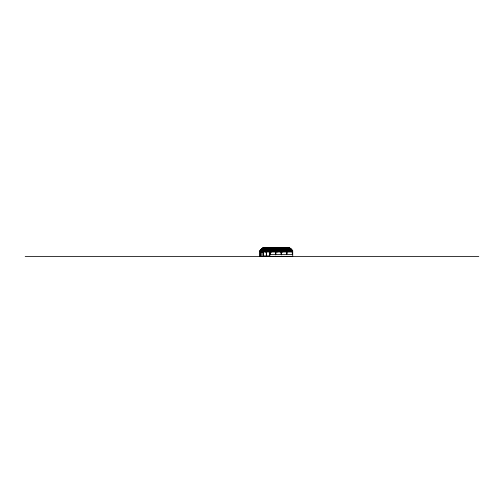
<?xml version="1.0" encoding="UTF-8"?>
<svg xmlns="http://www.w3.org/2000/svg" width="504" height="504" viewBox="0 0 504 504"><rect width="100%" height="100%" fill="white"/><g stroke="black" fill="none" stroke-linecap="round" stroke-linejoin="round"><path stroke-width="0.76" d="M265.665 247.584L265.451 248.081L265.438 247.603L265.11 248.056L264.594 247.603L264.285 248.107L263.938 247.716L263.649 248.264L263.283 247.93L262.408 248.894L262.023 248.686L261.809 249.367L263.472 247.93L263.831 248.264L264.461 247.647L264.468 248.107L264.449 247.647M267.322 248.699L267.385 248.258L266.824 248.529L267.07 248.081A15.813 7.907 -90 0 1 267.971 248.68L267.624 248.894L267.385 248.258L266.824 248.529L266.559 247.93L266.2 248.264L265.91 247.716L265.564 248.107L265.583 247.647M269.879 250.929L267.567 248.39L266.717 247.905L266.383 248.264L266.093 247.716L265.747 248.107L265.766 247.647M277.761 248.384L277.471 247.798L272.028 247.798L272.324 248.384M277.95 248.384L277.723 247.811M265.91 247.716L265.885 248.176L266.093 247.716M266.2 248.264L266.238 247.811M266.383 248.264L266.402 247.798L266.736 248.296L266.981 247.798L267.17 248.296L264.165 248.296L263.92 247.804M272.141 248.384L271.845 247.798L263.844 247.792L263.831 248.264L263.611 247.811L264.468 248.107L264.776 247.603L265.11 248.056L265.117 247.584L270.528 247.584M283.569 248.384L283.311 247.798L288.206 247.861M266.559 247.93L266.515 248.384L266.748 247.93C264.121 246.62 261.337 248.686 260.051 250.929M283.387 248.384L283.065 247.792L282.738 248.296L282.555 247.798L281.875 248.296L281.686 247.798L281.446 248.296M289.012 248.384L289.246 247.93L289.195 248.384M267.07 248.081L267.013 248.529L266.748 247.93M267.523 248.68L267.385 249.152L262.634 249.152L262.76 248.68L263.623 248.686L263.932 249.152L264.058 248.68L264.795 249.152L264.928 248.68L265.23 249.152L265.356 248.68L266.219 248.68L266.528 249.152L266.654 248.68L266.956 249.152L267.202 248.258L267.441 248.894L268.008 248.686M260.593 250.57L260.959 250.973L261.028 250.57L261.393 250.967L261.456 250.57L263.126 250.967L263.189 250.57L264.852 250.967L265.35 250.57L265.715 250.967L265.923 250.526L260.486 250.564L260.398 252.157M266.011 251.994L265.992 251.357A15.422 7.711 -90 0 1 267.939 249.146A15.422 7.711 90 0 0 265.942 251.357L266.093 250.576L267.838 248.686A15.813 7.907 -90 0 0 266.925 248.081M272.462 250.557L272.103 250.961L271.599 250.557A15.914 7.957 -90 0 0 271.31 250.967L271.417 251.332L271.536 250.576L271.669 250.948L272.462 250.557L272.532 250.961L272.897 250.557L272.966 250.961L273.332 250.564L273.401 250.961L273.76 250.557L273.829 250.961L274.195 250.564L274.264 250.961L274.63 250.564L274.699 250.961L275.058 250.557M271.858 250.948L271.719 250.576L271.637 251.994M276.967 251.49L277.162 250.576L277.294 250.948L278.088 250.557L278.158 250.961L278.523 250.564L278.592 250.961L279.386 250.557L279.455 250.961L279.821 250.564L279.89 250.961L280.256 250.564L280.318 250.961L280.684 250.557M283.802 248.081A15.813 7.907 -90 0 1 284.735 248.68A15.895 7.944 90 0 1 286.738 250.967L286.555 251.332L286.436 250.576L285.081 250.961L285.012 250.557L284.149 250.557L283.784 250.961L283.286 250.557L282.92 250.961L282.782 250.576L282.889 251.357A15.422 7.711 -90 0 1 283.393 250.614M261.885 250.576L261.828 250.967L261.456 250.57M264.487 250.57L264.417 250.967L263.183 250.576M268.38 250.57L268.745 250.967L268.808 250.576L268.317 250.967L267.082 250.576L267.019 250.967L266.654 250.57L266.584 250.967L266.219 250.57M267.511 250.576L267.448 250.967L267.082 250.57M271.41 250.57L271.341 250.973L270.976 250.57L270.913 250.967L270.541 250.57L270.478 250.967L268.815 250.57M269.249 250.57L270.043 250.967L270.081 254.879M270.113 250.57L269.64 251.357A15.422 7.711 90 0 0 260.159 251.357L260.707 250.204L260.87 250.589L260.284 250.576L260.165 251.332A15.422 7.711 -90 0 1 269.716 251.357L269.867 250.961A15.914 7.957 90 0 0 260.599 250.204L260.329 250.576M280.898 251.994L280.81 250.576L275.36 250.526L274.806 250.967L274.441 250.57L274.371 250.967L274.006 250.57L273.943 250.967L273.571 250.57L273.508 250.967L273.143 250.57L273.073 250.967L272.708 250.57L272.645 250.967L272.273 250.57L272.21 250.967L271.845 250.57M275.234 250.967L275.304 250.57L275.505 251.357A15.422 7.711 90 0 0 274.926 250.614M275.669 250.967L275.738 250.57L276.104 250.967L276.167 250.57L276.532 250.967L277.036 250.57M277.465 250.57L277.83 250.973L277.899 250.57L278.265 250.967L278.334 250.57L278.699 250.967L278.762 250.57L279.134 250.967L279.197 250.57L279.562 250.967L279.632 250.57L281.295 250.967L281.327 254.879M282.656 250.57L282.662 251.332A15.429 7.711 90 0 1 283.179 250.608A15.485 7.743 90 0 0 282.637 251.307A15.485 7.743 -90 0 1 283.166 250.564A15.422 7.711 -90 0 0 282.656 251.357L282.416 250.557L281.623 250.961L281.553 250.557L280.892 251.357A15.429 7.711 90 0 0 280.4 250.608A15.485 7.743 -90 0 1 280.936 251.307A15.485 7.743 90 0 0 280.407 250.564A15.422 7.711 -90 0 1 280.967 251.357M267.441 248.894L267.517 248.459L290.499 248.39L292.811 250.929L259.982 250.961L259.844 251.49M273.067 248.894L273.143 248.459L267.687 248.428L266.862 249.927L267.832 248.686C268.052 250.312 268.487 248.207 268.034 249.367L268.613 249.222M284.495 248.894L284.565 248.428L285.566 248.447M290.121 248.894L290.197 248.459M273.344 248.516L278.75 248.516M286.625 251.49L286.682 250.961A15.857 7.925 90 0 0 284.376 248.51L279.002 248.485M284.584 248.51L290.002 248.516A15.857 7.925 90 0 1 292.301 251.011L292.326 251.477M267.832 248.686L267.731 249.121L267.826 248.686A15.914 7.957 90 0 0 266.326 250.204L265.639 250.973L265.577 251.994M260.87 250.589L261.356 249.486M266.981 249.486L267.044 249.927L266.465 249.852C267.007 250.91 266.364 248.926 266.307 250.589L266.603 249.845M265.904 250.627L266.496 250.589L266.647 249.852M285.094 249.367L285.006 248.944M290.537 249.367L290.814 248.944L290.72 249.367L290.323 248.686A15.813 7.907 -90 0 0 289.422 248.081L289.567 248.081A15.813 7.907 90 0 1 290.468 248.68M266.862 249.927L266.761 249.486L266.515 249.965L261.765 249.965L261.859 249.518L262.193 249.965L262.294 249.518L264.455 249.518M269.999 249.959L267.391 249.965L267.485 249.518L267.057 249.518M267.485 249.518L267.92 249.518L267.819 249.965L267.492 249.518M291.703 249.486L268.771 249.486L268.682 249.965L267.92 249.518M291.01 249.637L290.928 249.222M285.434 249.575L285.484 249.927M275.6 251.477L275.656 250.961A15.92 7.963 -90 0 0 274.541 249.575L274.667 249.562M281.188 251.49L280.785 250.62A16.109 8.051 90 0 0 279.947 249.575L279.802 249.562M291.205 249.505L291.11 249.927M268.034 248.894L262.256 248.655L261.418 249.927L260.839 249.852L260.688 250.589L260.744 250.204M268.72 249.524C268.468 250.715 269.104 248.686 269.136 249.959L269.911 249.562M291.406 249.524L291.293 249.927L291.11 249.222M264.493 248.68L264.361 249.152L264.058 248.68M266.219 248.68L265.658 249.152L265.356 248.68M263.605 248.743L263.063 249.152L262.76 248.68M269.01 249.852L269.867 251.332A15.429 7.711 -90 0 0 260.366 251.351L260.209 250.973A15.908 7.951 90 0 1 270.024 250.961L269.879 251.357L269.734 250.519M291.57 250.249L291.69 249.852L291.659 250.589A15.485 7.743 90 0 1 292.181 251.307A15.485 7.743 -90 0 0 291.665 250.564M269.161 250.589L269.47 250.204L269.344 250.589L268.43 249.222L268.512 249.637A15.485 7.743 -90 0 1 269.898 251.307A15.485 7.743 90 0 0 268.531 249.606M269.426 250.948L269.558 250.576L269.684 251.332M269.608 250.948L269.747 250.576M275.052 250.948L275.184 250.576L266.112 250.564L265.791 250.973M280.671 250.948L280.766 250.519M280.86 250.948L280.993 250.576L281.125 251.357A15.422 7.711 -90 0 0 280.608 250.614A15.422 7.711 90 0 1 281.075 251.357M286.297 250.948L286.392 250.519M286.48 250.948L286.612 250.519L292.036 250.557L292.131 251.994M291.923 250.948L292.018 250.519M292.106 250.948L292.244 250.576L260.284 250.576L260.423 250.948M262.71 248.699C262.968 248.157 262.042 248.718 262.59 248.894C261.885 248.075 262.427 249.858 262.023 248.686L267.637 248.743A15.851 7.925 90 0 0 265.646 251.017M264.165 248.296L264.354 247.798L265.646 247.798L266.326 248.296M266.081 247.798L265.898 248.296L265.646 247.798L265.463 248.296L264.783 247.798L264.6 248.296L264.348 247.804M286.593 251.357A15.422 7.711 -90 0 0 286.07 250.614A15.429 7.711 90 0 1 286.593 251.351A15.429 7.711 90 0 0 286.026 250.608A15.485 7.743 90 0 1 286.555 251.307A15.485 7.743 -90 0 0 286.039 250.564A15.422 7.711 -90 0 1 286.537 251.357L286.744 250.961A15.914 7.957 -90 0 0 280.848 247.71M286.814 251.49L286.625 250.62A15.605 7.799 90 0 0 285.787 249.575L285.831 249.549M286.631 247.716L286.959 247.647A15.908 7.957 -90 0 1 292.522 250.967L292.137 251.357L292.37 250.961M275.373 250.62L275.493 251.332L275.631 250.967A15.914 7.957 90 0 0 273.596 248.686A15.813 7.907 -90 0 0 272.658 248.081A15.914 7.957 90 0 0 269.709 247.716L270.743 247.59A15.908 7.957 90 0 1 275.644 250.967A15.863 7.932 -90 0 0 269.766 247.766M280.999 250.62L281.112 251.332M286.411 250.62L281.043 250.614M286.625 250.62L286.518 251.994M286.7 251.351A15.429 7.711 90 0 0 286.178 250.608A15.422 7.711 -90 0 1 286.7 251.357L286.877 250.967A15.908 7.957 -90 0 0 281.333 247.647L281.005 247.716L284.023 247.905L287.185 250.929M291.69 249.852L291.841 250.589A15.422 7.711 -90 0 1 292.377 251.357L292.503 250.967A15.908 7.951 90 0 0 286.574 247.71L288.779 247.609L290.499 248.39M287.608 247.59L264.921 247.59L264.921 248.056L265.255 247.603L265.243 248.069L266.314 248.081L265.633 247.647M281.642 247.647L281.333 247.647M287.261 247.647L286.959 247.647M267.17 248.296L267.435 247.861M269.168 247.861L268.468 248.296L268.279 247.798L268.034 248.296L267.844 247.798M269.331 248.296L269.577 247.798L269.766 248.296L270.012 247.798L270.194 248.296L270.44 247.798L270.629 248.296L270.875 247.798L271.492 248.296M271.486 248.296L271.738 247.798M272.626 247.861L272.362 248.296L272.173 247.798M272.796 248.296L273.042 247.798L273.225 248.296L273.47 247.798L273.659 248.296L273.905 247.798L274.088 248.296L274.34 247.798L274.522 248.296L274.768 247.798L274.957 248.296L275.203 247.798L275.386 248.296L276.028 247.861M277.364 247.798L276.683 248.296L276.501 247.798M277.988 248.296L278.233 247.798L278.416 248.296L278.662 247.798L278.851 248.296L279.55 247.861M279.928 247.861L280.148 248.296L280.394 247.798L280.583 248.296L281.282 247.861M283.853 247.798L283.607 248.296L283.279 247.798M284.905 248.296L285.151 247.798L285.34 248.296L285.585 247.798L285.774 248.296L286.02 247.798L286.203 248.296L286.448 247.798L286.637 248.296L286.883 247.798L287.066 248.296L287.318 247.798L287.935 248.296L288.181 247.798M268.223 248.51L271.738 248.51M268.827 248.919L269.13 248.453M272.286 248.919L273.017 248.447M273.848 248.51L274.453 248.919L274.749 248.447L274.882 248.919M275.146 248.51L276.047 248.447L276.179 248.919L276.482 248.453L277.364 248.51M275.316 248.919L276.009 248.51M277.477 248.919L277.78 248.453L278.347 248.919M280.337 248.51L279.644 248.919L279.512 248.447L279.21 248.919L279.077 248.447M280.766 248.51L281.673 248.447L281.805 248.919M280.942 248.919L281.635 248.51M283.538 248.919L283.406 248.453L282.668 248.919L282.108 248.447M285.27 248.919L284.703 248.447M287.299 248.447L286.568 248.919L285.957 248.51M288.597 248.453L288.294 248.919L288.162 248.453L288.729 248.919M269.086 248.51L269.69 248.919M270.383 248.51L270.988 248.919L271.291 248.453L271.423 248.919M260.511 250.526L260.606 250.948M266.232 250.948L266.137 250.526M271.31 250.973L271.574 250.576L269.942 250.961L269.873 250.557M271.681 250.576L271.347 251.49M276.935 251.477L277.194 250.57L277.294 250.961M277.301 250.57L277.225 251.332A15.422 7.711 -90 0 1 277.71 250.614A15.485 7.743 90 0 0 277.231 251.307M282.454 251.994L282.479 250.961A15.908 7.957 -90 0 1 282.776 250.576L282.561 250.973L281.793 250.57L281.723 250.967L281.358 250.57L281.295 250.967A15.908 7.951 90 0 0 275.386 247.703M261.784 250.929C263.649 246.588 269.747 246.588 271.612 250.929M263.516 250.929L265.829 248.39M265.249 250.929L267.561 248.39M266.975 250.929L267.7 249.908M268.708 250.929L269.432 249.908M269.898 249.505L269.571 249.959L269.218 249.518L269.117 249.965L268.789 249.518M286.726 249.562L286.291 249.562M269.419 249.562L269.98 249.959M266.496 249.845L266.219 250.198A15.914 7.957 -90 0 1 267.687 248.68L267.731 249.121M268.084 249.486L268.474 249.064M275.562 250.961L275.493 250.557L275.997 250.961L276.791 250.557L277.263 251.994M276.791 250.557L276.431 250.961L276.362 250.557M277.603 250.608A15.429 7.711 90 0 0 277.087 251.351A15.422 7.711 -90 0 1 277.603 250.614A15.429 7.711 90 0 0 277.036 251.351L277.225 250.557A15.857 7.925 90 0 0 276.904 251.017M278.088 250.557L277.729 250.961L277.66 250.557A15.429 7.711 90 0 0 277.187 251.351L277.345 250.576L277.477 250.948M279.386 250.557L279.027 250.961L278.958 250.557M282.486 250.961L282.851 250.557L282.92 250.961M283.714 250.557L283.349 250.961L283.286 250.557M285.012 250.557L284.218 250.961L284.149 250.557M292.169 251.351A15.429 7.711 90 0 0 291.652 250.608A15.422 7.711 -90 0 1 292.163 251.357L292.055 250.576L290.707 250.961L290.203 250.557L289.838 250.961L289.769 250.557L288.905 250.557L288.54 250.961L288.471 250.557L288.112 250.961L288.042 250.557L287.677 250.961L287.179 250.557L286.814 250.961L286.744 250.557M287.608 250.557L287.242 250.961L287.179 250.557M289.769 250.557L288.975 250.961L288.905 250.557M290.638 250.557L290.272 250.961L290.203 250.557M261.601 249.222L261.702 249.637L261.601 249.222L261.33 249.581M261.412 249.222L261.904 248.944L261.992 249.367L261.418 249.222L261.236 249.927L261.122 249.524L268.512 249.568M288.88 248.264L289.246 247.93M263.283 247.93L263.516 248.384L263.605 247.811L289.214 247.76M267.114 247.76L270.182 247.905L273.338 250.929M268.84 247.76L271.908 247.905L275.071 250.929M270.572 247.76L273.641 247.905L276.803 250.929M272.305 247.76L275.373 247.905L278.536 250.929M274.031 247.76L277.106 247.905L280.262 250.929M275.764 247.76L278.832 247.905L281.994 250.929M277.496 247.76L280.564 247.905L283.727 250.929M279.229 247.76L282.297 247.905L285.453 250.929M282.687 247.76L285.755 247.905L288.918 250.929M284.42 247.76L287.488 247.905L290.644 250.929M275.379 247.716L275.707 247.647A15.92 7.957 -90 0 1 281.276 250.961A15.952 7.976 -90 0 0 280.161 249.575L285.617 249.543M264.965 247.514L287.897 247.514M282.127 247.647L276.368 247.584M281.963 247.584L287.4 247.584M288.269 247.647L288.086 247.647A15.857 7.925 90 0 0 286.429 247.766A15.908 7.957 -90 0 1 292.32 250.973L292.307 250.961M277.691 247.861L283.097 247.861A15.857 7.925 90 0 1 283.746 248.138M267.044 249.222L267.328 249.637L267.044 249.222L267.618 249.367L267.523 248.944M285.302 249.222L285.667 249.927L285.781 249.524L291.173 249.48M261.16 249.486L268.525 249.486M274.541 249.575L279.991 249.549M261.022 249.852L261.148 250.242L261.311 249.524L262.294 249.518L262.628 249.965L262.729 249.518L263.063 249.965L263.157 249.518L263.491 249.965L263.598 249.518L263.926 249.965L264.027 249.518L264.354 249.965L264.461 249.518L264.789 249.959L264.89 249.518L265.224 249.959L265.318 249.518L265.652 249.959L265.759 249.518L266.087 249.959L266.188 249.518L266.522 249.959M274.819 249.858L274.787 250.589A15.422 7.711 -90 0 1 275.285 251.357L275.36 251.477M285.881 249.858L286.222 250.589A15.485 7.743 90 0 1 286.77 251.307M270.736 250.557L271.643 251.357A15.422 7.711 -90 0 1 272.141 250.614A15.485 7.743 90 0 0 271.606 251.307M292.729 256.486L292.729 251.49L259.806 251.49L259.806 256.486M275.701 251.994L270.226 251.994L270.226 254.488L275.423 254.488L275.423 251.994M281.327 251.994L275.852 251.994L275.852 254.488L281.043 254.488L281.043 251.994M263.397 252.157L260.14 252.157L260.14 256.486M260.14 256.322L292.144 256.322M25.2 256.486L478.8 256.486M262.37 248.371L267.719 248.377M286.883 248.51L286.133 248.919L286.001 248.447M269.879 247.703A15.851 7.925 90 0 1 275.417 251.011L275.379 251.49M270.711 247.584L276.154 247.584M274.302 249.48L268.89 249.486M267.057 249.518L267.385 249.965M261.431 249.518L261.759 249.965M275.417 251.011L275.171 250.557L275.304 251.332L275.449 250.967A15.914 7.957 -90 0 0 269.602 247.71M267.089 248.68L267.391 249.152M262.332 248.68L262.628 249.152M265.438 247.603L265.747 248.107M265.564 248.107L265.255 247.603L265.451 248.081M282.971 247.716L283.254 248.264M271.719 247.716L272.009 248.264M271.536 247.716L271.826 248.264M282.561 247.647L282.505 247.647A15.857 7.925 90 0 0 280.804 247.766A15.908 7.957 -90 0 1 286.694 250.967M283.103 250.948L282.971 250.576A15.92 7.957 90 0 0 282.719 250.967L283.027 251.49M265.904 251.49L265.847 250.961L265.973 251.332M269.798 256.486L269.804 250.961A15.92 7.957 -90 0 0 260.007 250.967L260.165 251.332A15.429 7.711 90 0 1 269.672 251.351L269.81 250.961L269.879 251.477M284.716 247.798L284.042 248.296L283.853 247.798M282.719 250.967L282.883 251.357L282.971 250.576A15.908 7.951 90 0 0 282.662 250.967L282.933 250.576A15.908 7.957 -90 0 0 282.712 250.973L282.593 251.49M277.257 251.357L277.093 250.967A15.908 7.957 -90 0 1 277.358 250.576A15.908 7.951 90 0 0 277.093 250.967L277.15 251.49M265.847 250.967L266.011 251.357L265.627 250.967A15.914 7.957 -90 0 1 267.63 248.68M266.049 250.948L265.91 250.576L265.721 251.49M266.37 250.198L266.496 250.589M286.864 248.453L286.997 248.919M280.079 248.919L279.959 248.51M276.482 248.447L276.614 248.919M267.826 248.447L267.964 248.919A15.422 7.711 -90 0 0 265.784 251.357L265.646 250.973L265.702 251.477M269.041 249.562L269.136 249.953M261.715 248.944L261.809 249.367M271.669 250.961L271.599 250.557L271.202 251.994M292.244 250.576L292.364 251.332M262.83 248.258L262.899 248.699M292.597 251.477L292.528 250.961A15.92 7.957 90 0 0 286.637 247.703M286.99 251.458L286.952 251.994M286.826 251.477L286.927 250.961A15.908 7.951 90 0 0 281.012 247.703M282.763 251.458L282.807 251.994M276.791 251.458L276.828 251.994M275.738 251.458L275.701 254.879M275.562 251.49L275.266 251.357L275.272 251.994M269.621 251.477L269.798 250.961A15.857 7.925 90 0 0 260.026 251.017M266.547 251.994L266.547 255.988L269.464 255.988L269.464 251.994L263.384 251.994L263.384 255.988L266.301 255.988L266.301 251.994M265.016 248.081L265.016 251.401M263.264 252.157L263.264 256.322M263.132 252.157L263.132 256.486M261.765 252.157L261.765 256.322M260.266 252.157L260.266 256.322M260.247 251.477L260.228 250.961L260.385 251.357A15.422 7.711 90 0 1 269.823 251.357M282.53 251.017A15.857 7.925 90 0 1 282.794 250.62M289.044 247.987A15.857 7.925 90 0 1 289.372 248.138M276.891 250.973A15.908 7.957 -90 0 1 277.156 250.576M277.03 251.357A15.422 7.711 -90 0 1 277.553 250.614A15.485 7.743 90 0 0 277.011 251.307A15.485 7.743 -90 0 1 277.54 250.564M283.903 248.081A15.813 7.907 90 0 1 284.842 248.68M282.964 248.138A15.485 7.743 90 0 1 283.279 248.233M260.24 251.023A15.845 7.919 -90 0 1 270.012 251.017M269.546 247.703A15.914 7.957 -90 0 1 275.436 250.967L275.285 251.357A15.422 7.711 -90 0 0 274.825 250.614M271.272 251.017A15.851 7.925 90 0 1 271.536 250.62M275.171 247.766A15.851 7.925 90 0 1 281.043 251.011L281.119 250.961A15.914 7.957 -90 0 0 275.228 247.71M265.86 251.017A15.863 7.932 -90 0 1 267.857 248.737M267.952 249.089A15.485 7.743 -90 0 0 260.354 251.307A15.485 7.743 90 0 1 267.945 249.089A15.485 7.743 90 0 0 265.98 251.307M260.058 250.967A15.914 7.957 -90 0 1 269.867 250.961M275.505 251.357A15.422 7.711 -90 0 0 274.982 250.614A15.485 7.743 90 0 1 275.524 251.307M265.835 251.357A15.422 7.711 -90 0 1 267.775 249.146M272.551 248.081A15.813 7.907 -90 0 1 273.483 248.68M283.336 250.614A15.422 7.711 -90 0 0 282.82 251.357A15.429 7.711 90 0 1 283.336 250.608A15.485 7.743 90 0 0 282.851 251.307M290.449 249.089A15.485 7.743 90 0 1 290.745 249.335M291.873 250.564A15.485 7.743 90 0 1 292.396 251.307M271.461 251.357A15.422 7.711 -90 0 1 271.984 250.614M271.568 251.357A15.422 7.711 90 0 1 272.091 250.614M280.627 250.564A15.485 7.743 90 0 1 281.144 251.307M271.41 251.351A15.429 7.711 90 0 1 271.933 250.608A15.485 7.743 90 0 0 271.385 251.307A15.485 7.743 -90 0 1 271.914 250.564M267.649 248.686L267.435 249.367L267.637 248.686M281.062 250.961L280.911 251.357L281.062 250.961M264.776 247.603L264.6 248.069L264.776 247.603M264.121 247.716L263.964 248.176L264.121 247.716M263.151 248.081L263.019 248.529L263.151 248.081M278.315 248.081L278.132 248.081A15.813 7.907 -90 0 1 279.109 248.68L279.26 248.686A15.813 7.907 90 0 0 278.284 248.081M286.669 251.994L281.478 251.994L281.478 254.488L286.669 254.488L286.669 251.994M292.295 251.994L287.104 251.994L287.104 254.488L292.295 254.488L292.295 251.994M271.599 251.332L271.454 250.973A15.92 7.957 -90 0 1 271.732 250.57A15.908 7.951 90 0 0 271.467 250.967L271.631 251.357M281.188 250.954L281.131 250.608L281.188 250.961M269.69 251.307A15.485 7.743 90 0 0 260.146 251.307A15.485 7.743 -90 0 1 269.684 251.307M271.82 248.233A15.485 7.743 -90 0 0 271.505 248.138A15.485 7.743 90 0 1 271.813 248.233M275.31 251.307A15.485 7.743 -90 0 0 274.793 250.564A15.485 7.743 90 0 1 275.304 251.307M268.021 248.863A15.485 7.743 -90 0 0 265.772 251.307A15.485 7.743 90 0 1 268.008 248.863M292.32 251.357A15.422 7.711 -90 0 0 291.803 250.614A15.429 7.711 90 0 1 292.326 251.351"/></g></svg>
